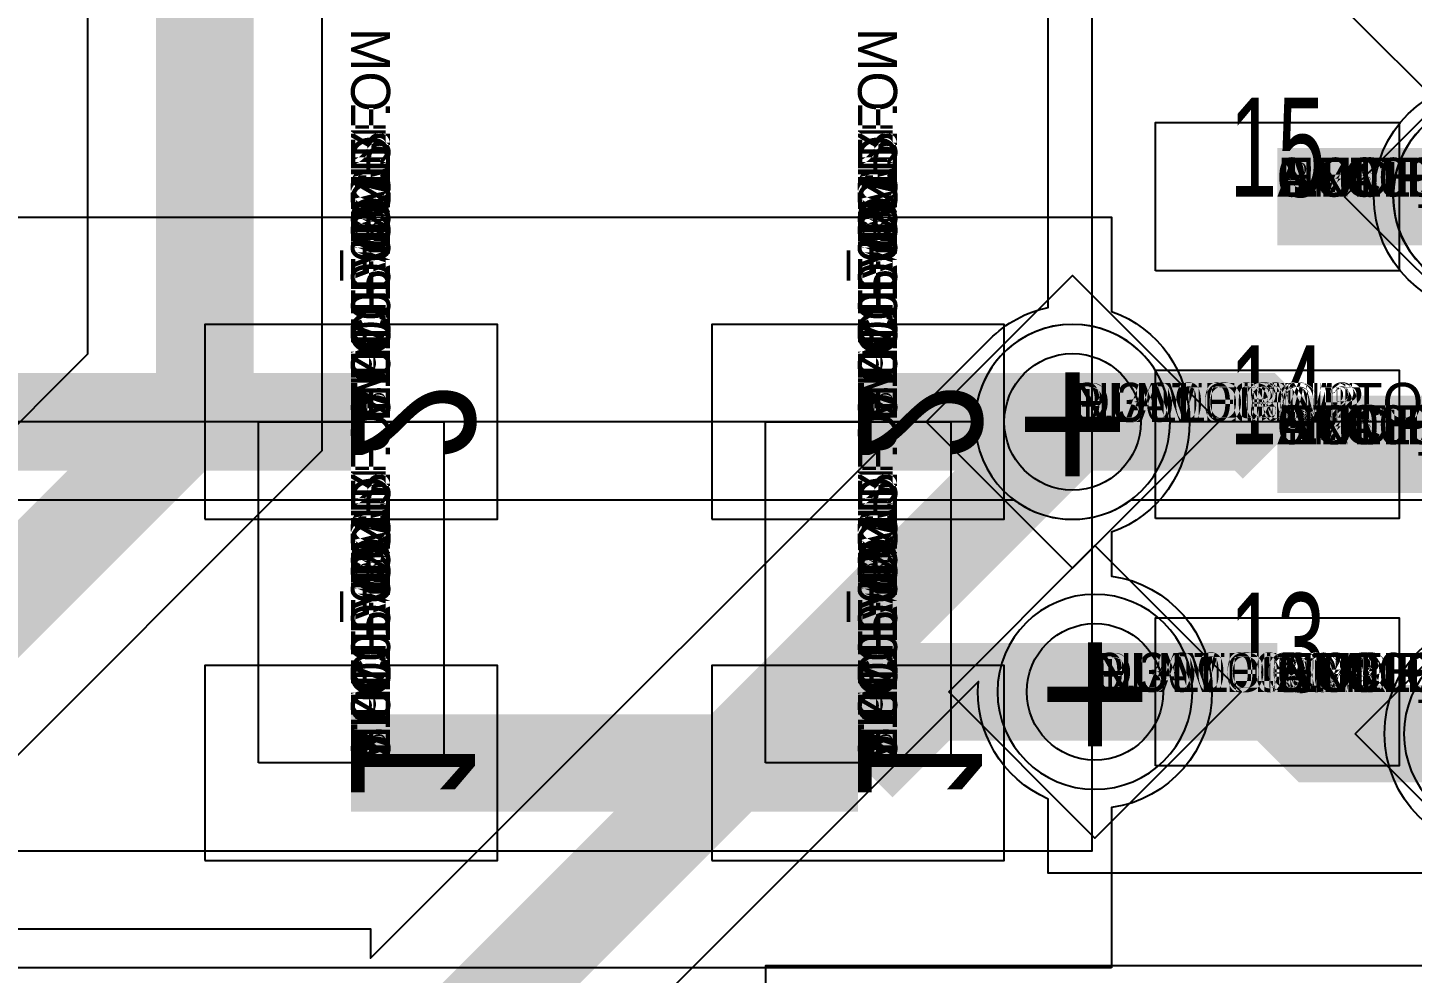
# Model space of a CAD drawing. Extents: x 0 to 323, y 0 to 320.
# Drawn here: x 120.65 to 127.76, y 237.43 to 242.28 of the extents above; entities that cross this region are included whole.
import ezdxf
from ezdxf.enums import TextEntityAlignment as Align

# ---------------------------------------------------------------- set-up
doc = ezdxf.new("R2010")
doc.units = 0
doc.header["$MEASUREMENT"] = 0
doc.layers.get('0').update_dxf_attribs({"linetype": 'CONTINUOUS'})
for name, color, linetype in [('CDN_FIGURES', 7, 'CONTINUOUS'), ('ETCH_BOTTOM', 7, 'CONTINUOUS'), ('ETCH_GND', 3, 'CONTINUOUS'), ('ETCH_INT1', 4, 'CONTINUOUS'), ('ETCH_INT2', 5, 'CONTINUOUS'), ('ETCH_PWR', 6, 'CONTINUOUS'), ('ETCH_TOP', 2, 'CONTINUOUS'), ('MANUFACTURING_NCLEGEND-1-6', 8, 'CONTINUOUS'), ('PACKAGE_GEOMETRY_ASSEMBLY_TOP', 11, 'CONTINUOUS'), ('PACKAGE_GEOMETRY_PIN_NUMBER', 9, 'CONTINUOUS')]:
    doc.layers.add(name, color=color, linetype=linetype)

# ---------------------------------------------------------------- blocks, each defined once
blk = doc.blocks.new('FIGURE_DIAMOND')
at = {"layer": 'CDN_FIGURES'}
blk.add_lwpolyline([(-0.5, 0), (0, 0.5), (0.5, 0), (0, -0.5)], close=True, dxfattribs=at)
blk = doc.blocks.new('PAD_INFO')
for tag in ['SHAPE_TYPE', 'PAD_HEIGHT', 'PAD_LAYER', 'PAD_TYPE', 'PAD_WIDTH']:
    blk.add_attdef(tag, (0, 0), '', height=0.2)
at = {"flags": 2}
blk.add_attdef('CDN_TYPE', (0, 0), '', height=0.2, dxfattribs=at)
blk = doc.blocks.new('DRILL_INFO')
at = {"flags": 2}
blk.add_attdef('CDN_TYPE', (0, 0), '', height=0.2, dxfattribs=at)
for tag in ['FSHAPE', 'FCHAR', 'DRILL_HEIGHT', 'DIAMETER', 'PLATED', 'DRILL_WIDTH']:
    blk.add_attdef(tag, (0, 0), '', height=0.2)
blk = doc.blocks.new('VIA0700X0300')
at = {"layer": 'ETCH_BOTTOM'}
blk.add_circle((0, 0), 0.35, dxfattribs=at)
at = {"layer": 'ETCH_GND'}
blk.add_circle((0, 0), 0.35, dxfattribs=at)
at = {"layer": 'ETCH_INT1'}
blk.add_circle((0, 0), 0.35, dxfattribs=at)
at = {"layer": 'ETCH_INT2'}
blk.add_circle((0, 0), 0.35, dxfattribs=at)
at = {"layer": 'ETCH_PWR'}
blk.add_circle((0, 0), 0.35, dxfattribs=at)
at = {"layer": 'ETCH_TOP'}
blk.add_circle((0, 0), 0.35, dxfattribs=at)
ref = blk.add_blockref('PAD_INFO', (0, 0))
ref.add_attrib('PAD_LAYER', 'ETCH_TOP', (0, 0), dxfattribs={"height": 0.2})
ref.add_attrib('SHAPE_TYPE', 'NULL', (0, 0), dxfattribs={"height": 0.2})
ref.add_attrib('PAD_TYPE', 'ANTIPAD', (0, 0), dxfattribs={"height": 0.2})
ref.add_attrib('PAD_WIDTH', '0.000000', (0, 0), dxfattribs={"height": 0.2})
ref.add_attrib('PAD_HEIGHT', '0.000000', (0, 0), dxfattribs={"height": 0.2})
ref = blk.add_blockref('PAD_INFO', (0, 0))
ref.add_attrib('PAD_LAYER', 'ETCH_GND', (0, 0), dxfattribs={"height": 0.2})
ref.add_attrib('SHAPE_TYPE', 'NULL', (0, 0), dxfattribs={"height": 0.2})
ref.add_attrib('PAD_TYPE', 'ANTIPAD', (0, 0), dxfattribs={"height": 0.2})
ref.add_attrib('PAD_WIDTH', '0.000000', (0, 0), dxfattribs={"height": 0.2})
ref.add_attrib('PAD_HEIGHT', '0.000000', (0, 0), dxfattribs={"height": 0.2})
ref = blk.add_blockref('PAD_INFO', (0, 0))
ref.add_attrib('PAD_LAYER', 'ETCH_INT1', (0, 0), dxfattribs={"height": 0.2})
ref.add_attrib('SHAPE_TYPE', 'NULL', (0, 0), dxfattribs={"height": 0.2})
ref.add_attrib('PAD_TYPE', 'ANTIPAD', (0, 0), dxfattribs={"height": 0.2})
ref.add_attrib('PAD_WIDTH', '0.000000', (0, 0), dxfattribs={"height": 0.2})
ref.add_attrib('PAD_HEIGHT', '0.000000', (0, 0), dxfattribs={"height": 0.2})
ref = blk.add_blockref('PAD_INFO', (0, 0))
ref.add_attrib('PAD_LAYER', 'ETCH_INT2', (0, 0), dxfattribs={"height": 0.2})
ref.add_attrib('SHAPE_TYPE', 'NULL', (0, 0), dxfattribs={"height": 0.2})
ref.add_attrib('PAD_TYPE', 'ANTIPAD', (0, 0), dxfattribs={"height": 0.2})
ref.add_attrib('PAD_WIDTH', '0.000000', (0, 0), dxfattribs={"height": 0.2})
ref.add_attrib('PAD_HEIGHT', '0.000000', (0, 0), dxfattribs={"height": 0.2})
ref = blk.add_blockref('PAD_INFO', (0, 0))
ref.add_attrib('PAD_LAYER', 'ETCH_PWR', (0, 0), dxfattribs={"height": 0.2})
ref.add_attrib('SHAPE_TYPE', 'NULL', (0, 0), dxfattribs={"height": 0.2})
ref.add_attrib('PAD_TYPE', 'ANTIPAD', (0, 0), dxfattribs={"height": 0.2})
ref.add_attrib('PAD_WIDTH', '0.000000', (0, 0), dxfattribs={"height": 0.2})
ref.add_attrib('PAD_HEIGHT', '0.000000', (0, 0), dxfattribs={"height": 0.2})
ref = blk.add_blockref('PAD_INFO', (0, 0))
ref.add_attrib('PAD_LAYER', 'ETCH_BOTTOM', (0, 0), dxfattribs={"height": 0.2})
ref.add_attrib('SHAPE_TYPE', 'NULL', (0, 0), dxfattribs={"height": 0.2})
ref.add_attrib('PAD_TYPE', 'ANTIPAD', (0, 0), dxfattribs={"height": 0.2})
ref.add_attrib('PAD_WIDTH', '0.000000', (0, 0), dxfattribs={"height": 0.2})
ref.add_attrib('PAD_HEIGHT', '0.000000', (0, 0), dxfattribs={"height": 0.2})
ref = blk.add_blockref('PAD_INFO', (0, 0))
ref.add_attrib('PAD_LAYER', 'ETCH_TOP', (0, 0), dxfattribs={"height": 0.2})
ref.add_attrib('SHAPE_TYPE', 'NULL', (0, 0), dxfattribs={"height": 0.2})
ref.add_attrib('PAD_TYPE', 'THERMAL', (0, 0), dxfattribs={"height": 0.2})
ref.add_attrib('PAD_WIDTH', '0.000000', (0, 0), dxfattribs={"height": 0.2})
ref.add_attrib('PAD_HEIGHT', '0.000000', (0, 0), dxfattribs={"height": 0.2})
ref = blk.add_blockref('PAD_INFO', (0, 0))
ref.add_attrib('PAD_LAYER', 'ETCH_GND', (0, 0), dxfattribs={"height": 0.2})
ref.add_attrib('SHAPE_TYPE', 'NULL', (0, 0), dxfattribs={"height": 0.2})
ref.add_attrib('PAD_TYPE', 'THERMAL', (0, 0), dxfattribs={"height": 0.2})
ref.add_attrib('PAD_WIDTH', '0.000000', (0, 0), dxfattribs={"height": 0.2})
ref.add_attrib('PAD_HEIGHT', '0.000000', (0, 0), dxfattribs={"height": 0.2})
ref = blk.add_blockref('PAD_INFO', (0, 0))
ref.add_attrib('PAD_LAYER', 'ETCH_INT1', (0, 0), dxfattribs={"height": 0.2})
ref.add_attrib('SHAPE_TYPE', 'NULL', (0, 0), dxfattribs={"height": 0.2})
ref.add_attrib('PAD_TYPE', 'THERMAL', (0, 0), dxfattribs={"height": 0.2})
ref.add_attrib('PAD_WIDTH', '0.000000', (0, 0), dxfattribs={"height": 0.2})
ref.add_attrib('PAD_HEIGHT', '0.000000', (0, 0), dxfattribs={"height": 0.2})
ref = blk.add_blockref('PAD_INFO', (0, 0))
ref.add_attrib('PAD_LAYER', 'ETCH_INT2', (0, 0), dxfattribs={"height": 0.2})
ref.add_attrib('SHAPE_TYPE', 'NULL', (0, 0), dxfattribs={"height": 0.2})
ref.add_attrib('PAD_TYPE', 'THERMAL', (0, 0), dxfattribs={"height": 0.2})
ref.add_attrib('PAD_WIDTH', '0.000000', (0, 0), dxfattribs={"height": 0.2})
ref.add_attrib('PAD_HEIGHT', '0.000000', (0, 0), dxfattribs={"height": 0.2})
ref = blk.add_blockref('PAD_INFO', (0, 0))
ref.add_attrib('PAD_LAYER', 'ETCH_PWR', (0, 0), dxfattribs={"height": 0.2})
ref.add_attrib('SHAPE_TYPE', 'NULL', (0, 0), dxfattribs={"height": 0.2})
ref.add_attrib('PAD_TYPE', 'THERMAL', (0, 0), dxfattribs={"height": 0.2})
ref.add_attrib('PAD_WIDTH', '0.000000', (0, 0), dxfattribs={"height": 0.2})
ref.add_attrib('PAD_HEIGHT', '0.000000', (0, 0), dxfattribs={"height": 0.2})
ref = blk.add_blockref('PAD_INFO', (0, 0))
ref.add_attrib('PAD_LAYER', 'ETCH_BOTTOM', (0, 0), dxfattribs={"height": 0.2})
ref.add_attrib('SHAPE_TYPE', 'NULL', (0, 0), dxfattribs={"height": 0.2})
ref.add_attrib('PAD_TYPE', 'THERMAL', (0, 0), dxfattribs={"height": 0.2})
ref.add_attrib('PAD_WIDTH', '0.000000', (0, 0), dxfattribs={"height": 0.2})
ref.add_attrib('PAD_HEIGHT', '0.000000', (0, 0), dxfattribs={"height": 0.2})
ref = blk.add_blockref('PAD_INFO', (0, 0))
ref.add_attrib('PAD_LAYER', 'ETCH_TOP', (0, 0), dxfattribs={"height": 0.2})
ref.add_attrib('SHAPE_TYPE', 'CIRCLE', (0, 0), dxfattribs={"height": 0.2})
ref.add_attrib('PAD_TYPE', 'REGULAR', (0, 0), dxfattribs={"height": 0.2})
ref.add_attrib('PAD_WIDTH', '0.700000', (0, 0), dxfattribs={"height": 0.2})
ref.add_attrib('PAD_HEIGHT', '0.700000', (0, 0), dxfattribs={"height": 0.2})
ref = blk.add_blockref('PAD_INFO', (0, 0))
ref.add_attrib('PAD_LAYER', 'ETCH_GND', (0, 0), dxfattribs={"height": 0.2})
ref.add_attrib('SHAPE_TYPE', 'CIRCLE', (0, 0), dxfattribs={"height": 0.2})
ref.add_attrib('PAD_TYPE', 'REGULAR', (0, 0), dxfattribs={"height": 0.2})
ref.add_attrib('PAD_WIDTH', '0.700000', (0, 0), dxfattribs={"height": 0.2})
ref.add_attrib('PAD_HEIGHT', '0.700000', (0, 0), dxfattribs={"height": 0.2})
ref = blk.add_blockref('PAD_INFO', (0, 0))
ref.add_attrib('PAD_LAYER', 'ETCH_INT1', (0, 0), dxfattribs={"height": 0.2})
ref.add_attrib('SHAPE_TYPE', 'CIRCLE', (0, 0), dxfattribs={"height": 0.2})
ref.add_attrib('PAD_TYPE', 'REGULAR', (0, 0), dxfattribs={"height": 0.2})
ref.add_attrib('PAD_WIDTH', '0.700000', (0, 0), dxfattribs={"height": 0.2})
ref.add_attrib('PAD_HEIGHT', '0.700000', (0, 0), dxfattribs={"height": 0.2})
ref = blk.add_blockref('PAD_INFO', (0, 0))
ref.add_attrib('PAD_LAYER', 'ETCH_INT2', (0, 0), dxfattribs={"height": 0.2})
ref.add_attrib('SHAPE_TYPE', 'CIRCLE', (0, 0), dxfattribs={"height": 0.2})
ref.add_attrib('PAD_TYPE', 'REGULAR', (0, 0), dxfattribs={"height": 0.2})
ref.add_attrib('PAD_WIDTH', '0.700000', (0, 0), dxfattribs={"height": 0.2})
ref.add_attrib('PAD_HEIGHT', '0.700000', (0, 0), dxfattribs={"height": 0.2})
ref = blk.add_blockref('PAD_INFO', (0, 0))
ref.add_attrib('PAD_LAYER', 'ETCH_PWR', (0, 0), dxfattribs={"height": 0.2})
ref.add_attrib('SHAPE_TYPE', 'CIRCLE', (0, 0), dxfattribs={"height": 0.2})
ref.add_attrib('PAD_TYPE', 'REGULAR', (0, 0), dxfattribs={"height": 0.2})
ref.add_attrib('PAD_WIDTH', '0.700000', (0, 0), dxfattribs={"height": 0.2})
ref.add_attrib('PAD_HEIGHT', '0.700000', (0, 0), dxfattribs={"height": 0.2})
ref = blk.add_blockref('PAD_INFO', (0, 0))
ref.add_attrib('PAD_LAYER', 'ETCH_BOTTOM', (0, 0), dxfattribs={"height": 0.2})
ref.add_attrib('SHAPE_TYPE', 'CIRCLE', (0, 0), dxfattribs={"height": 0.2})
ref.add_attrib('PAD_TYPE', 'REGULAR', (0, 0), dxfattribs={"height": 0.2})
ref.add_attrib('PAD_WIDTH', '0.700000', (0, 0), dxfattribs={"height": 0.2})
ref.add_attrib('PAD_HEIGHT', '0.700000', (0, 0), dxfattribs={"height": 0.2})
ref = blk.add_blockref('DRILL_INFO', (0, 0))
ref.add_attrib('DIAMETER', '0.300000', (0, 0), dxfattribs={"height": 0.2})
ref.add_attrib('PLATED', 'PLATED', (0, 0), dxfattribs={"height": 0.2})
ref.add_attrib('FSHAPE', 'DIAMOND', (0, 0), dxfattribs={"height": 0.2})
ref.add_attrib('FCHAR', '+', (0, 0), dxfattribs={"height": 0.2})
ref.add_attrib('DRILL_WIDTH', '1.500000', (0, 0), dxfattribs={"height": 0.2})
ref.add_attrib('DRILL_HEIGHT', '1.500000', (0, 0), dxfattribs={"height": 0.2})
for tag in ['CDN_TYPE', 'PIN']:
    blk.add_attdef(tag, (0, 0), '', height=0.2)
at = {"flags": 2}
for tag in ['PSTKNAME', 'BBV']:
    blk.add_attdef(tag, (0, 0), '', height=0.2, dxfattribs=at)
blk = doc.blocks.new('RC1000X1500TS')
at = {"layer": 'ETCH_TOP'}
blk.add_lwpolyline([(-0.5, -0.75), (-0.5, 0.75), (0.5, 0.75), (0.5, -0.75)], close=True, dxfattribs=at)
ref = blk.add_blockref('PAD_INFO', (0, 0))
ref.add_attrib('PAD_LAYER', 'ETCH_TOP', (0, 0), dxfattribs={"height": 0.2})
ref.add_attrib('SHAPE_TYPE', 'NULL', (0, 0), dxfattribs={"height": 0.2})
ref.add_attrib('PAD_TYPE', 'ANTIPAD', (0, 0), dxfattribs={"height": 0.2})
ref.add_attrib('PAD_WIDTH', '0.000000', (0, 0), dxfattribs={"height": 0.2})
ref.add_attrib('PAD_HEIGHT', '0.000000', (0, 0), dxfattribs={"height": 0.2})
ref = blk.add_blockref('PAD_INFO', (0, 0))
ref.add_attrib('PAD_LAYER', 'ETCH_GND', (0, 0), dxfattribs={"height": 0.2})
ref.add_attrib('SHAPE_TYPE', 'NULL', (0, 0), dxfattribs={"height": 0.2})
ref.add_attrib('PAD_TYPE', 'ANTIPAD', (0, 0), dxfattribs={"height": 0.2})
ref.add_attrib('PAD_WIDTH', '0.000000', (0, 0), dxfattribs={"height": 0.2})
ref.add_attrib('PAD_HEIGHT', '0.000000', (0, 0), dxfattribs={"height": 0.2})
ref = blk.add_blockref('PAD_INFO', (0, 0))
ref.add_attrib('PAD_LAYER', 'ETCH_INT1', (0, 0), dxfattribs={"height": 0.2})
ref.add_attrib('SHAPE_TYPE', 'NULL', (0, 0), dxfattribs={"height": 0.2})
ref.add_attrib('PAD_TYPE', 'ANTIPAD', (0, 0), dxfattribs={"height": 0.2})
ref.add_attrib('PAD_WIDTH', '0.000000', (0, 0), dxfattribs={"height": 0.2})
ref.add_attrib('PAD_HEIGHT', '0.000000', (0, 0), dxfattribs={"height": 0.2})
ref = blk.add_blockref('PAD_INFO', (0, 0))
ref.add_attrib('PAD_LAYER', 'ETCH_INT2', (0, 0), dxfattribs={"height": 0.2})
ref.add_attrib('SHAPE_TYPE', 'NULL', (0, 0), dxfattribs={"height": 0.2})
ref.add_attrib('PAD_TYPE', 'ANTIPAD', (0, 0), dxfattribs={"height": 0.2})
ref.add_attrib('PAD_WIDTH', '0.000000', (0, 0), dxfattribs={"height": 0.2})
ref.add_attrib('PAD_HEIGHT', '0.000000', (0, 0), dxfattribs={"height": 0.2})
ref = blk.add_blockref('PAD_INFO', (0, 0))
ref.add_attrib('PAD_LAYER', 'ETCH_PWR', (0, 0), dxfattribs={"height": 0.2})
ref.add_attrib('SHAPE_TYPE', 'NULL', (0, 0), dxfattribs={"height": 0.2})
ref.add_attrib('PAD_TYPE', 'ANTIPAD', (0, 0), dxfattribs={"height": 0.2})
ref.add_attrib('PAD_WIDTH', '0.000000', (0, 0), dxfattribs={"height": 0.2})
ref.add_attrib('PAD_HEIGHT', '0.000000', (0, 0), dxfattribs={"height": 0.2})
ref = blk.add_blockref('PAD_INFO', (0, 0))
ref.add_attrib('PAD_LAYER', 'ETCH_BOTTOM', (0, 0), dxfattribs={"height": 0.2})
ref.add_attrib('SHAPE_TYPE', 'NULL', (0, 0), dxfattribs={"height": 0.2})
ref.add_attrib('PAD_TYPE', 'ANTIPAD', (0, 0), dxfattribs={"height": 0.2})
ref.add_attrib('PAD_WIDTH', '0.000000', (0, 0), dxfattribs={"height": 0.2})
ref.add_attrib('PAD_HEIGHT', '0.000000', (0, 0), dxfattribs={"height": 0.2})
ref = blk.add_blockref('PAD_INFO', (0, 0))
ref.add_attrib('PAD_LAYER', 'ETCH_TOP', (0, 0), dxfattribs={"height": 0.2})
ref.add_attrib('SHAPE_TYPE', 'NULL', (0, 0), dxfattribs={"height": 0.2})
ref.add_attrib('PAD_TYPE', 'THERMAL', (0, 0), dxfattribs={"height": 0.2})
ref.add_attrib('PAD_WIDTH', '0.000000', (0, 0), dxfattribs={"height": 0.2})
ref.add_attrib('PAD_HEIGHT', '0.000000', (0, 0), dxfattribs={"height": 0.2})
ref = blk.add_blockref('PAD_INFO', (0, 0))
ref.add_attrib('PAD_LAYER', 'ETCH_GND', (0, 0), dxfattribs={"height": 0.2})
ref.add_attrib('SHAPE_TYPE', 'NULL', (0, 0), dxfattribs={"height": 0.2})
ref.add_attrib('PAD_TYPE', 'THERMAL', (0, 0), dxfattribs={"height": 0.2})
ref.add_attrib('PAD_WIDTH', '0.000000', (0, 0), dxfattribs={"height": 0.2})
ref.add_attrib('PAD_HEIGHT', '0.000000', (0, 0), dxfattribs={"height": 0.2})
ref = blk.add_blockref('PAD_INFO', (0, 0))
ref.add_attrib('PAD_LAYER', 'ETCH_INT1', (0, 0), dxfattribs={"height": 0.2})
ref.add_attrib('SHAPE_TYPE', 'NULL', (0, 0), dxfattribs={"height": 0.2})
ref.add_attrib('PAD_TYPE', 'THERMAL', (0, 0), dxfattribs={"height": 0.2})
ref.add_attrib('PAD_WIDTH', '0.000000', (0, 0), dxfattribs={"height": 0.2})
ref.add_attrib('PAD_HEIGHT', '0.000000', (0, 0), dxfattribs={"height": 0.2})
ref = blk.add_blockref('PAD_INFO', (0, 0))
ref.add_attrib('PAD_LAYER', 'ETCH_INT2', (0, 0), dxfattribs={"height": 0.2})
ref.add_attrib('SHAPE_TYPE', 'NULL', (0, 0), dxfattribs={"height": 0.2})
ref.add_attrib('PAD_TYPE', 'THERMAL', (0, 0), dxfattribs={"height": 0.2})
ref.add_attrib('PAD_WIDTH', '0.000000', (0, 0), dxfattribs={"height": 0.2})
ref.add_attrib('PAD_HEIGHT', '0.000000', (0, 0), dxfattribs={"height": 0.2})
ref = blk.add_blockref('PAD_INFO', (0, 0))
ref.add_attrib('PAD_LAYER', 'ETCH_PWR', (0, 0), dxfattribs={"height": 0.2})
ref.add_attrib('SHAPE_TYPE', 'NULL', (0, 0), dxfattribs={"height": 0.2})
ref.add_attrib('PAD_TYPE', 'THERMAL', (0, 0), dxfattribs={"height": 0.2})
ref.add_attrib('PAD_WIDTH', '0.000000', (0, 0), dxfattribs={"height": 0.2})
ref.add_attrib('PAD_HEIGHT', '0.000000', (0, 0), dxfattribs={"height": 0.2})
ref = blk.add_blockref('PAD_INFO', (0, 0))
ref.add_attrib('PAD_LAYER', 'ETCH_BOTTOM', (0, 0), dxfattribs={"height": 0.2})
ref.add_attrib('SHAPE_TYPE', 'NULL', (0, 0), dxfattribs={"height": 0.2})
ref.add_attrib('PAD_TYPE', 'THERMAL', (0, 0), dxfattribs={"height": 0.2})
ref.add_attrib('PAD_WIDTH', '0.000000', (0, 0), dxfattribs={"height": 0.2})
ref.add_attrib('PAD_HEIGHT', '0.000000', (0, 0), dxfattribs={"height": 0.2})
ref = blk.add_blockref('PAD_INFO', (0, 0))
ref.add_attrib('PAD_LAYER', 'ETCH_GND', (0, 0), dxfattribs={"height": 0.2})
ref.add_attrib('SHAPE_TYPE', 'NULL', (0, 0), dxfattribs={"height": 0.2})
ref.add_attrib('PAD_TYPE', 'REGULAR', (0, 0), dxfattribs={"height": 0.2})
ref.add_attrib('PAD_WIDTH', '0.000000', (0, 0), dxfattribs={"height": 0.2})
ref.add_attrib('PAD_HEIGHT', '0.000000', (0, 0), dxfattribs={"height": 0.2})
ref = blk.add_blockref('PAD_INFO', (0, 0))
ref.add_attrib('PAD_LAYER', 'ETCH_INT1', (0, 0), dxfattribs={"height": 0.2})
ref.add_attrib('SHAPE_TYPE', 'NULL', (0, 0), dxfattribs={"height": 0.2})
ref.add_attrib('PAD_TYPE', 'REGULAR', (0, 0), dxfattribs={"height": 0.2})
ref.add_attrib('PAD_WIDTH', '0.000000', (0, 0), dxfattribs={"height": 0.2})
ref.add_attrib('PAD_HEIGHT', '0.000000', (0, 0), dxfattribs={"height": 0.2})
ref = blk.add_blockref('PAD_INFO', (0, 0))
ref.add_attrib('PAD_LAYER', 'ETCH_INT2', (0, 0), dxfattribs={"height": 0.2})
ref.add_attrib('SHAPE_TYPE', 'NULL', (0, 0), dxfattribs={"height": 0.2})
ref.add_attrib('PAD_TYPE', 'REGULAR', (0, 0), dxfattribs={"height": 0.2})
ref.add_attrib('PAD_WIDTH', '0.000000', (0, 0), dxfattribs={"height": 0.2})
ref.add_attrib('PAD_HEIGHT', '0.000000', (0, 0), dxfattribs={"height": 0.2})
ref = blk.add_blockref('PAD_INFO', (0, 0))
ref.add_attrib('PAD_LAYER', 'ETCH_PWR', (0, 0), dxfattribs={"height": 0.2})
ref.add_attrib('SHAPE_TYPE', 'NULL', (0, 0), dxfattribs={"height": 0.2})
ref.add_attrib('PAD_TYPE', 'REGULAR', (0, 0), dxfattribs={"height": 0.2})
ref.add_attrib('PAD_WIDTH', '0.000000', (0, 0), dxfattribs={"height": 0.2})
ref.add_attrib('PAD_HEIGHT', '0.000000', (0, 0), dxfattribs={"height": 0.2})
ref = blk.add_blockref('PAD_INFO', (0, 0))
ref.add_attrib('PAD_LAYER', 'ETCH_BOTTOM', (0, 0), dxfattribs={"height": 0.2})
ref.add_attrib('SHAPE_TYPE', 'NULL', (0, 0), dxfattribs={"height": 0.2})
ref.add_attrib('PAD_TYPE', 'REGULAR', (0, 0), dxfattribs={"height": 0.2})
ref.add_attrib('PAD_WIDTH', '0.000000', (0, 0), dxfattribs={"height": 0.2})
ref.add_attrib('PAD_HEIGHT', '0.000000', (0, 0), dxfattribs={"height": 0.2})
ref = blk.add_blockref('DRILL_INFO', (0, 0))
ref.add_attrib('DIAMETER', '0.000000', (0, 0), dxfattribs={"height": 0.2})
ref.add_attrib('PLATED', 'PLATED', (0, 0), dxfattribs={"height": 0.2})
ref.add_attrib('FSHAPE', 'NULL', (0, 0), dxfattribs={"height": 0.2})
ref.add_attrib('DRILL_WIDTH', '0.000000', (0, 0), dxfattribs={"height": 0.2})
ref.add_attrib('DRILL_HEIGHT', '0.000000', (0, 0), dxfattribs={"height": 0.2})
ref = blk.add_blockref('PAD_INFO', (0, 0))
ref.add_attrib('PAD_LAYER', 'ETCH_TOP', (0, 0), dxfattribs={"height": 0.2})
ref.add_attrib('SHAPE_TYPE', 'RECTANGLE', (0, 0), dxfattribs={"height": 0.2})
ref.add_attrib('PAD_TYPE', 'REGULAR', (0, 0), dxfattribs={"height": 0.2})
ref.add_attrib('PAD_WIDTH', '1.000000', (0, 0), dxfattribs={"height": 0.2})
ref.add_attrib('PAD_HEIGHT', '1.500000', (0, 0), dxfattribs={"height": 0.2})
for tag in ['CDN_TYPE', 'PIN']:
    blk.add_attdef(tag, (0, 0), '', height=0.2)
at = {"flags": 2}
for tag in ['PSTKNAME', 'BBV']:
    blk.add_attdef(tag, (0, 0), '', height=0.2, dxfattribs=at)
blk = doc.blocks.new('F56')
at = {"layer": 'PACKAGE_GEOMETRY_ASSEMBLY_TOP'}
blk.add_lwpolyline([(0, -0.475), (1.75, -0.475), (1.75, 0.475), (0, 0.475)], close=True, dxfattribs=at)
at = {"layer": 'ETCH_TOP'}
ref = blk.add_blockref('RC1000X1500TS', (0, 0), dxfattribs=at)
ref.add_attrib('CDN_TYPE', 'PIN', (0, 0), dxfattribs={"height": 0.2})
ref.add_attrib('PIN', '1', (0, 0), dxfattribs={"height": 0.2})
ref = blk.add_blockref('RC1000X1500TS', (1.75, 0), dxfattribs=at)
ref.add_attrib('CDN_TYPE', 'PIN', (0, 0), dxfattribs={"height": 0.2})
ref.add_attrib('PIN', '2', (0, 0), dxfattribs={"height": 0.2})
at = {"flags": 2}
for tag in ['SYMBOL_TYPE', 'CDN_TYPE', 'REFDES']:
    blk.add_attdef(tag, (0, 0), '', height=0.2, dxfattribs=at)
blk = doc.blocks.new('RC1250X0760TS')
at = {"layer": 'ETCH_TOP'}
blk.add_lwpolyline([(-0.625, -0.38), (-0.625, 0.38), (0.625, 0.38), (0.625, -0.38)], close=True, dxfattribs=at)
ref = blk.add_blockref('PAD_INFO', (0, 0))
ref.add_attrib('PAD_LAYER', 'ETCH_TOP', (0, 0), dxfattribs={"height": 0.2})
ref.add_attrib('SHAPE_TYPE', 'NULL', (0, 0), dxfattribs={"height": 0.2})
ref.add_attrib('PAD_TYPE', 'ANTIPAD', (0, 0), dxfattribs={"height": 0.2})
ref.add_attrib('PAD_WIDTH', '0.000000', (0, 0), dxfattribs={"height": 0.2})
ref.add_attrib('PAD_HEIGHT', '0.000000', (0, 0), dxfattribs={"height": 0.2})
ref = blk.add_blockref('PAD_INFO', (0, 0))
ref.add_attrib('PAD_LAYER', 'ETCH_GND', (0, 0), dxfattribs={"height": 0.2})
ref.add_attrib('SHAPE_TYPE', 'NULL', (0, 0), dxfattribs={"height": 0.2})
ref.add_attrib('PAD_TYPE', 'ANTIPAD', (0, 0), dxfattribs={"height": 0.2})
ref.add_attrib('PAD_WIDTH', '0.000000', (0, 0), dxfattribs={"height": 0.2})
ref.add_attrib('PAD_HEIGHT', '0.000000', (0, 0), dxfattribs={"height": 0.2})
ref = blk.add_blockref('PAD_INFO', (0, 0))
ref.add_attrib('PAD_LAYER', 'ETCH_INT1', (0, 0), dxfattribs={"height": 0.2})
ref.add_attrib('SHAPE_TYPE', 'NULL', (0, 0), dxfattribs={"height": 0.2})
ref.add_attrib('PAD_TYPE', 'ANTIPAD', (0, 0), dxfattribs={"height": 0.2})
ref.add_attrib('PAD_WIDTH', '0.000000', (0, 0), dxfattribs={"height": 0.2})
ref.add_attrib('PAD_HEIGHT', '0.000000', (0, 0), dxfattribs={"height": 0.2})
ref = blk.add_blockref('PAD_INFO', (0, 0))
ref.add_attrib('PAD_LAYER', 'ETCH_INT2', (0, 0), dxfattribs={"height": 0.2})
ref.add_attrib('SHAPE_TYPE', 'NULL', (0, 0), dxfattribs={"height": 0.2})
ref.add_attrib('PAD_TYPE', 'ANTIPAD', (0, 0), dxfattribs={"height": 0.2})
ref.add_attrib('PAD_WIDTH', '0.000000', (0, 0), dxfattribs={"height": 0.2})
ref.add_attrib('PAD_HEIGHT', '0.000000', (0, 0), dxfattribs={"height": 0.2})
ref = blk.add_blockref('PAD_INFO', (0, 0))
ref.add_attrib('PAD_LAYER', 'ETCH_PWR', (0, 0), dxfattribs={"height": 0.2})
ref.add_attrib('SHAPE_TYPE', 'NULL', (0, 0), dxfattribs={"height": 0.2})
ref.add_attrib('PAD_TYPE', 'ANTIPAD', (0, 0), dxfattribs={"height": 0.2})
ref.add_attrib('PAD_WIDTH', '0.000000', (0, 0), dxfattribs={"height": 0.2})
ref.add_attrib('PAD_HEIGHT', '0.000000', (0, 0), dxfattribs={"height": 0.2})
ref = blk.add_blockref('PAD_INFO', (0, 0))
ref.add_attrib('PAD_LAYER', 'ETCH_BOTTOM', (0, 0), dxfattribs={"height": 0.2})
ref.add_attrib('SHAPE_TYPE', 'NULL', (0, 0), dxfattribs={"height": 0.2})
ref.add_attrib('PAD_TYPE', 'ANTIPAD', (0, 0), dxfattribs={"height": 0.2})
ref.add_attrib('PAD_WIDTH', '0.000000', (0, 0), dxfattribs={"height": 0.2})
ref.add_attrib('PAD_HEIGHT', '0.000000', (0, 0), dxfattribs={"height": 0.2})
ref = blk.add_blockref('PAD_INFO', (0, 0))
ref.add_attrib('PAD_LAYER', 'ETCH_TOP', (0, 0), dxfattribs={"height": 0.2})
ref.add_attrib('SHAPE_TYPE', 'NULL', (0, 0), dxfattribs={"height": 0.2})
ref.add_attrib('PAD_TYPE', 'THERMAL', (0, 0), dxfattribs={"height": 0.2})
ref.add_attrib('PAD_WIDTH', '0.000000', (0, 0), dxfattribs={"height": 0.2})
ref.add_attrib('PAD_HEIGHT', '0.000000', (0, 0), dxfattribs={"height": 0.2})
ref = blk.add_blockref('PAD_INFO', (0, 0))
ref.add_attrib('PAD_LAYER', 'ETCH_GND', (0, 0), dxfattribs={"height": 0.2})
ref.add_attrib('SHAPE_TYPE', 'NULL', (0, 0), dxfattribs={"height": 0.2})
ref.add_attrib('PAD_TYPE', 'THERMAL', (0, 0), dxfattribs={"height": 0.2})
ref.add_attrib('PAD_WIDTH', '0.000000', (0, 0), dxfattribs={"height": 0.2})
ref.add_attrib('PAD_HEIGHT', '0.000000', (0, 0), dxfattribs={"height": 0.2})
ref = blk.add_blockref('PAD_INFO', (0, 0))
ref.add_attrib('PAD_LAYER', 'ETCH_INT1', (0, 0), dxfattribs={"height": 0.2})
ref.add_attrib('SHAPE_TYPE', 'NULL', (0, 0), dxfattribs={"height": 0.2})
ref.add_attrib('PAD_TYPE', 'THERMAL', (0, 0), dxfattribs={"height": 0.2})
ref.add_attrib('PAD_WIDTH', '0.000000', (0, 0), dxfattribs={"height": 0.2})
ref.add_attrib('PAD_HEIGHT', '0.000000', (0, 0), dxfattribs={"height": 0.2})
ref = blk.add_blockref('PAD_INFO', (0, 0))
ref.add_attrib('PAD_LAYER', 'ETCH_INT2', (0, 0), dxfattribs={"height": 0.2})
ref.add_attrib('SHAPE_TYPE', 'NULL', (0, 0), dxfattribs={"height": 0.2})
ref.add_attrib('PAD_TYPE', 'THERMAL', (0, 0), dxfattribs={"height": 0.2})
ref.add_attrib('PAD_WIDTH', '0.000000', (0, 0), dxfattribs={"height": 0.2})
ref.add_attrib('PAD_HEIGHT', '0.000000', (0, 0), dxfattribs={"height": 0.2})
ref = blk.add_blockref('PAD_INFO', (0, 0))
ref.add_attrib('PAD_LAYER', 'ETCH_PWR', (0, 0), dxfattribs={"height": 0.2})
ref.add_attrib('SHAPE_TYPE', 'NULL', (0, 0), dxfattribs={"height": 0.2})
ref.add_attrib('PAD_TYPE', 'THERMAL', (0, 0), dxfattribs={"height": 0.2})
ref.add_attrib('PAD_WIDTH', '0.000000', (0, 0), dxfattribs={"height": 0.2})
ref.add_attrib('PAD_HEIGHT', '0.000000', (0, 0), dxfattribs={"height": 0.2})
ref = blk.add_blockref('PAD_INFO', (0, 0))
ref.add_attrib('PAD_LAYER', 'ETCH_BOTTOM', (0, 0), dxfattribs={"height": 0.2})
ref.add_attrib('SHAPE_TYPE', 'NULL', (0, 0), dxfattribs={"height": 0.2})
ref.add_attrib('PAD_TYPE', 'THERMAL', (0, 0), dxfattribs={"height": 0.2})
ref.add_attrib('PAD_WIDTH', '0.000000', (0, 0), dxfattribs={"height": 0.2})
ref.add_attrib('PAD_HEIGHT', '0.000000', (0, 0), dxfattribs={"height": 0.2})
ref = blk.add_blockref('PAD_INFO', (0, 0))
ref.add_attrib('PAD_LAYER', 'ETCH_TOP', (0, 0), dxfattribs={"height": 0.2})
ref.add_attrib('SHAPE_TYPE', 'RECTANGLE', (0, 0), dxfattribs={"height": 0.2})
ref.add_attrib('PAD_TYPE', 'REGULAR', (0, 0), dxfattribs={"height": 0.2})
ref.add_attrib('PAD_WIDTH', '1.250000', (0, 0), dxfattribs={"height": 0.2})
ref.add_attrib('PAD_HEIGHT', '0.760000', (0, 0), dxfattribs={"height": 0.2})
ref = blk.add_blockref('PAD_INFO', (0, 0))
ref.add_attrib('PAD_LAYER', 'ETCH_GND', (0, 0), dxfattribs={"height": 0.2})
ref.add_attrib('SHAPE_TYPE', 'NULL', (0, 0), dxfattribs={"height": 0.2})
ref.add_attrib('PAD_TYPE', 'REGULAR', (0, 0), dxfattribs={"height": 0.2})
ref.add_attrib('PAD_WIDTH', '0.000000', (0, 0), dxfattribs={"height": 0.2})
ref.add_attrib('PAD_HEIGHT', '0.000000', (0, 0), dxfattribs={"height": 0.2})
ref = blk.add_blockref('PAD_INFO', (0, 0))
ref.add_attrib('PAD_LAYER', 'ETCH_INT1', (0, 0), dxfattribs={"height": 0.2})
ref.add_attrib('SHAPE_TYPE', 'NULL', (0, 0), dxfattribs={"height": 0.2})
ref.add_attrib('PAD_TYPE', 'REGULAR', (0, 0), dxfattribs={"height": 0.2})
ref.add_attrib('PAD_WIDTH', '0.000000', (0, 0), dxfattribs={"height": 0.2})
ref.add_attrib('PAD_HEIGHT', '0.000000', (0, 0), dxfattribs={"height": 0.2})
ref = blk.add_blockref('PAD_INFO', (0, 0))
ref.add_attrib('PAD_LAYER', 'ETCH_INT2', (0, 0), dxfattribs={"height": 0.2})
ref.add_attrib('SHAPE_TYPE', 'NULL', (0, 0), dxfattribs={"height": 0.2})
ref.add_attrib('PAD_TYPE', 'REGULAR', (0, 0), dxfattribs={"height": 0.2})
ref.add_attrib('PAD_WIDTH', '0.000000', (0, 0), dxfattribs={"height": 0.2})
ref.add_attrib('PAD_HEIGHT', '0.000000', (0, 0), dxfattribs={"height": 0.2})
ref = blk.add_blockref('PAD_INFO', (0, 0))
ref.add_attrib('PAD_LAYER', 'ETCH_PWR', (0, 0), dxfattribs={"height": 0.2})
ref.add_attrib('SHAPE_TYPE', 'NULL', (0, 0), dxfattribs={"height": 0.2})
ref.add_attrib('PAD_TYPE', 'REGULAR', (0, 0), dxfattribs={"height": 0.2})
ref.add_attrib('PAD_WIDTH', '0.000000', (0, 0), dxfattribs={"height": 0.2})
ref.add_attrib('PAD_HEIGHT', '0.000000', (0, 0), dxfattribs={"height": 0.2})
ref = blk.add_blockref('PAD_INFO', (0, 0))
ref.add_attrib('PAD_LAYER', 'ETCH_BOTTOM', (0, 0), dxfattribs={"height": 0.2})
ref.add_attrib('SHAPE_TYPE', 'NULL', (0, 0), dxfattribs={"height": 0.2})
ref.add_attrib('PAD_TYPE', 'REGULAR', (0, 0), dxfattribs={"height": 0.2})
ref.add_attrib('PAD_WIDTH', '0.000000', (0, 0), dxfattribs={"height": 0.2})
ref.add_attrib('PAD_HEIGHT', '0.000000', (0, 0), dxfattribs={"height": 0.2})
ref = blk.add_blockref('DRILL_INFO', (0, 0))
ref.add_attrib('DIAMETER', '0.000000', (0, 0), dxfattribs={"height": 0.2})
ref.add_attrib('PLATED', 'PLATED', (0, 0), dxfattribs={"height": 0.2})
ref.add_attrib('FSHAPE', 'NULL', (0, 0), dxfattribs={"height": 0.2})
ref.add_attrib('DRILL_WIDTH', '0.000000', (0, 0), dxfattribs={"height": 0.2})
ref.add_attrib('DRILL_HEIGHT', '0.000000', (0, 0), dxfattribs={"height": 0.2})
for tag in ['CDN_TYPE', 'PIN']:
    blk.add_attdef(tag, (0, 0), '', height=0.2)
at = {"flags": 2}
for tag in ['PSTKNAME', 'BBV']:
    blk.add_attdef(tag, (0, 0), '', height=0.2, dxfattribs=at)
blk = doc.blocks.new('SO-24W')
at = {"layer": 'PACKAGE_GEOMETRY_ASSEMBLY_TOP'}
blk.add_lwpolyline([(-3.8, -7.8), (3.8, -7.8), (3.8, 7.8), (-3.8, 7.8)], close=True, dxfattribs=at)
at = {"layer": 'ETCH_TOP'}
ref = blk.add_blockref('RC1250X0760TS', (-4.75, -6.985), dxfattribs=at)
ref.add_attrib('CDN_TYPE', 'PIN', (0, 0), dxfattribs={"height": 0.2})
ref.add_attrib('PIN', '12', (0, 0), dxfattribs={"height": 0.2})
ref = blk.add_blockref('RC1250X0760TS', (-4.75, -4.445), dxfattribs=at)
ref.add_attrib('CDN_TYPE', 'PIN', (0, 0), dxfattribs={"height": 0.2})
ref.add_attrib('PIN', '10', (0, 0), dxfattribs={"height": 0.2})
ref = blk.add_blockref('RC1250X0760TS', (-4.75, -5.715), dxfattribs=at)
ref.add_attrib('CDN_TYPE', 'PIN', (0, 0), dxfattribs={"height": 0.2})
ref.add_attrib('PIN', '11', (0, 0), dxfattribs={"height": 0.2})
ref = blk.add_blockref('RC1250X0760TS', (4.75, -6.985), dxfattribs=at)
ref.add_attrib('CDN_TYPE', 'PIN', (0, 0), dxfattribs={"height": 0.2})
ref.add_attrib('PIN', '13', (0, 0), dxfattribs={"height": 0.2})
ref = blk.add_blockref('RC1250X0760TS', (4.75, -4.445), dxfattribs=at)
ref.add_attrib('CDN_TYPE', 'PIN', (0, 0), dxfattribs={"height": 0.2})
ref.add_attrib('PIN', '15', (0, 0), dxfattribs={"height": 0.2})
ref = blk.add_blockref('RC1250X0760TS', (4.75, -5.715), dxfattribs=at)
ref.add_attrib('CDN_TYPE', 'PIN', (0, 0), dxfattribs={"height": 0.2})
ref.add_attrib('PIN', '14', (0, 0), dxfattribs={"height": 0.2})
at = {"flags": 2}
for tag in ['SYMBOL_TYPE', 'CDN_TYPE', 'REFDES']:
    blk.add_attdef(tag, (0, 0), '', height=0.2, dxfattribs=at)

msp = doc.modelspace()

# ---------------------------------------------------------------- linework, layer by layer
at = {"layer": 'ETCH_BOTTOM'}
for points in [[(130.8127, 237.6054), (128.2125, 237.6054), (128.2125, 238.0554, -0.999833), (128.2125, 239.2556), (128.2125, 240.8104), (128.1576, 240.8104, -1), (128.1576, 242.0106), (128.5076, 242.0106, -0.198912), (128.9319, 241.8348), (129.3112, 241.4556), (130.8127, 241.4556)], [(126.2127, 237.4554), (117.5626, 237.4554, -1), (117.5626, 238.6556), (118.4625, 238.6556), (118.4625, 239.5465, -0.866944), (118.4625, 240.7345), (118.4625, 241.3056), (126.2127, 241.3056), (126.2127, 240.8213, -0.707037), (126.2127, 239.6897), (126.2127, 239.4645, -0.866944), (126.2127, 238.2765)]]:
    msp.add_lwpolyline(points, format="xyb", close=True, dxfattribs=at)
for points in [[(122.3126, 240.2555, 0.5, 0.5, 0), (119.7626, 240.2555, 0.5, 0.5, 0)], [(124.9126, 240.2555, 0.5, 0.5, 0), (126.0126, 240.2555, 0.5, 0.5, 0)], [(126.1276, 238.8705, 0.5, 0.5, 0), (125.2776, 238.8705, 0.5, 0.5, 0), (124.9126, 238.5055, 0.5, 0.5, 0)], [(122.3126, 238.5055, 0.5, 0.5, 0), (124.9126, 238.5055, 0.5, 0.5, 0)]]:
    msp.add_lwpolyline(points, format="xyseb", dxfattribs=at)
at = {"layer": 'ETCH_GND'}
for points in [[(128.6577, 241.4105, 1), (127.6575, 241.4105, 1)], [(126.5127, 240.2555, 1), (125.5125, 240.2555, 1)], [(126.6277, 238.8705, 1), (125.6275, 238.8705, 1)], [(128.7127, 238.6555, 1), (127.7125, 238.6555, 1)]]:
    msp.add_lwpolyline(points, format="xyb", close=True, dxfattribs=at)
at = {"layer": 'ETCH_INT1'}
msp.add_lwpolyline([(128.4268, 240.989, -1.044763), (127.9263, 241.8539), (127.4248, 242.3554), (100.331, 242.3554, -4.349856), (99.8942, 242.3554), (92.5395, 242.3554, -13.838604), (92.3957, 242.3554), (54.0895, 242.3554, -13.838604)], format="xyb", dxfattribs=at)
for points in [[(126.5127, 240.2555, 1), (125.5125, 240.2555, 1)], [(126.6277, 238.8705, 1), (125.6275, 238.8705, 1)], [(128.7127, 238.6555, 1), (127.7125, 238.6555, 1)]]:
    msp.add_lwpolyline(points, format="xyb", close=True, dxfattribs=at)
at = {"layer": 'ETCH_INT2'}
for points in [[(128.1576, 241.9106, 1), (128.1576, 240.9104, 1)], [(126.1276, 239.3706, 1), (126.1276, 238.3704, 1)], [(128.2126, 239.1556, 1), (128.2126, 238.1554, 1)]]:
    msp.add_lwpolyline(points, format="xyb", close=True, dxfattribs=at)
for points in [[(145.2048, 240.2555), (126.5148, 240.2555), (126.5106, 240.3015, 0.911888), (125.5146, 240.3015), (125.5104, 240.2555), (119.0357, 240.2555), (119.0245, 240.2909, 0.73318), (118.0707, 240.2909), (118.0595, 240.2555), (110.1481, 240.2555, -0.598836), (110.0637, 240.4131, 1.868517), (109.2315, 240.4131, -0.598836), (109.1471, 240.2555), (107.4704, 240.2555), (107.4557, 240.2693, 0.397167), (106.7695, 240.2693), (106.7548, 240.2555), (91.0319, 240.2555, -0.536477), (90.9384, 240.3963, 1.50662), (90.0168, 240.3963, -0.536477), (89.9233, 240.2555), (83.5519, 240.2555, -0.536477)], [(63.5311, 239.8555), (99.4471, 239.8555, -0.598836), (99.5315, 239.6979, 1.868517), (100.3637, 239.6979, -0.598836), (100.4481, 239.8555), (106.6132, 239.8555), (106.6209, 239.8141, 0.831244), (107.6043, 239.8141), (107.612, 239.8555), (109.0771, 239.8555, -0.598836), (109.1615, 239.6979, 1.868517), (109.9937, 239.6979, -0.598836), (110.0781, 239.8555), (118.1359, 239.8555), (118.1511, 239.8357, 0.492598), (118.9441, 239.8357), (118.9593, 239.8555), (125.712, 239.8555), (125.7251, 239.8463, 0.316177), (126.3001, 239.8463), (126.3132, 239.8555), (137.6569, 239.8555, -0.471157)]]:
    msp.add_lwpolyline(points, format="xyb", dxfattribs=at)
at = {"layer": 'ETCH_PWR'}
for points in [[(128.6577, 241.4105, 1), (127.6575, 241.4105, 1)], [(126.5127, 240.2555, 1), (125.5125, 240.2555, 1)], [(126.6277, 238.8705, 1), (125.6275, 238.8705, 1)], [(128.7127, 238.6555, 1), (127.7125, 238.6555, 1)]]:
    msp.add_lwpolyline(points, format="xyb", close=True, dxfattribs=at)
at = {"layer": 'ETCH_TOP'}
for points, format in [([(118.5625, 236.9556), (118.5625, 237.6556), (122.4127, 237.6556), (122.4127, 237.5043), (125.5883, 240.6798, -0.144847), (125.8875, 240.8424), (125.8875, 245.8904), (125.8476, 245.8904, -1), (125.8476, 247.0906), (125.8875, 247.0906), (125.8875, 250.5817), (123.1869, 247.8812, -1), (122.3383, 248.7298), (125.714, 252.1056), (125.8875, 252.1056), (125.8875, 252.2554), (125.8626, 252.2554, -1), (125.8626, 253.4556), (125.8875, 253.4556), (125.8875, 253.7706), (128.2377, 253.7706)], "xyb"), ([(118.7377, 250.987), (118.7377, 240.7097, -0.720319), (118.7377, 239.5713), (118.7377, 239.5056), (119.864, 239.5056), (120.9625, 240.6041), (120.9625, 244.5055, -1), (122.1627, 244.5055), (122.1627, 240.1069), (120.3612, 238.3054), (118.7377, 238.3054), (118.7377, 237.9404), (118.1516, 237.9404, -0.335342), (117.6127, 237.4575), (117.6127, 236.9556)], "xyb"), ([(121.5626, 244.5055, 0.5, 0.5, 0), (121.5626, 240.3555, 0.5, 0.5, 0), (120.1126, 238.9055, 0.5, 0.5, 0), (117.5976, 238.9055, 0.5, 0.5, 0), (117.5626, 238.8705, 0.5, 0.5, 0)], "xyseb"), ([(127.0626, 241.4105, 0.5, 0.5, 0), (128.1576, 241.4105, 0.5, 0.5, 0)], "xyseb"), ([(129.5126, 240.4055, 0.5, 0.5, 0), (129.5126, 240.3805, 0.5, 0.5, 0), (129.2726, 240.1405, 0.5, 0.5, 0), (127.0626, 240.1405, 0.5, 0.5, 0)], "xyseb"), ([(121.3626, 236.3555, 0.5, 0.5, 0), (122.1126, 236.3555, 0.5, 0.5, 0), (126.0126, 240.2555, 0.5, 0.5, 0)], "xyseb"), ([(126.0126, 240.2555, 0.5, 0.5, 0), (126.9476, 240.2555, 0.5, 0.5, 0), (127.0626, 240.1405, 0.5, 0.5, 0)], "xyseb"), ([(127.0626, 238.8705, 0.5, 0.5, 0), (126.1276, 238.8705, 0.5, 0.5, 0)], "xyseb"), ([(128.2126, 238.6555, 0.5, 0.5, 0), (127.2776, 238.6555, 0.5, 0.5, 0), (127.0626, 238.8705, 0.5, 0.5, 0)], "xyseb"), ([(128.2125, 237.9404), (125.8875, 237.9404), (125.8875, 238.3205, -0.322707), (125.5299, 238.9241), (122.4127, 235.8069), (122.4127, 235.0554), (120.7614, 235.0554), (122.1612, 233.6556), (124.7433, 233.6556), (124.7483, 233.6606), (125.619, 233.6606), (126.6168, 234.6583, -0.411623), (126.0659, 235.0969), (125.9053, 235.0969, -0.914336), (124.7099, 235.0969), (124.44, 235.0969), (124.44, 237.4671), (129.9852, 237.4671)], "xyb")]:
    msp.add_lwpolyline(points, format=format, dxfattribs=at)

# ---------------------------------------------------------------- block references
msp.add_blockref('SO-24W', (122.3126, 245.8555))
at = {"xscale": -1, "rotation": 270}
for p in [(124.9126, 238.5055), (122.3126, 238.5055)]:
    msp.add_blockref('F56', p, dxfattribs=at)
at = {"layer": 'ETCH_TOP'}
for p in [(126.0126, 240.2555), (126.1276, 238.8705)]:
    msp.add_blockref('VIA0700X0300', p, dxfattribs=at)
at = {"layer": 'MANUFACTURING_NCLEGEND-1-6', "xscale": 1.5, "yscale": 1.5}
for p in [(128.1576, 241.4105), (126.0126, 240.2555), (126.1276, 238.8705), (128.2126, 238.6555)]:
    msp.add_blockref('FIGURE_DIAMOND', p, dxfattribs=at)

# ---------------------------------------------------------------- texts
at = {"layer": 'MANUFACTURING_NCLEGEND-1-6'}
for p in [(126.0126, 240.2555), (126.1276, 238.8705)]:
    msp.add_text('+', height=0.75, dxfattribs=at).set_placement(p, align=Align.MIDDLE_CENTER)
at = {"layer": 'PACKAGE_GEOMETRY_PIN_NUMBER', "width": 0.649606}
for s, p in [('15', (127.0626, 241.4105)), ('14', (127.0626, 240.1405)), ('13', (127.0626, 238.8705))]:
    msp.add_text(s, height=0.508, dxfattribs=at).set_placement(p, align=Align.CENTER)
at = {"layer": 'PACKAGE_GEOMETRY_PIN_NUMBER', "text_generation_flag": 2, "width": 0.88}
for s, p in [('2', (122.3126, 240.2555)), ('2', (124.9126, 240.2555)), ('1', (122.3126, 238.5055)), ('1', (124.9126, 238.5055))]:
    msp.add_text(s, height=0.635, rotation=270, dxfattribs=at).set_placement(p, align=Align.CENTER)

doc.saveas('drawing.dxf')
